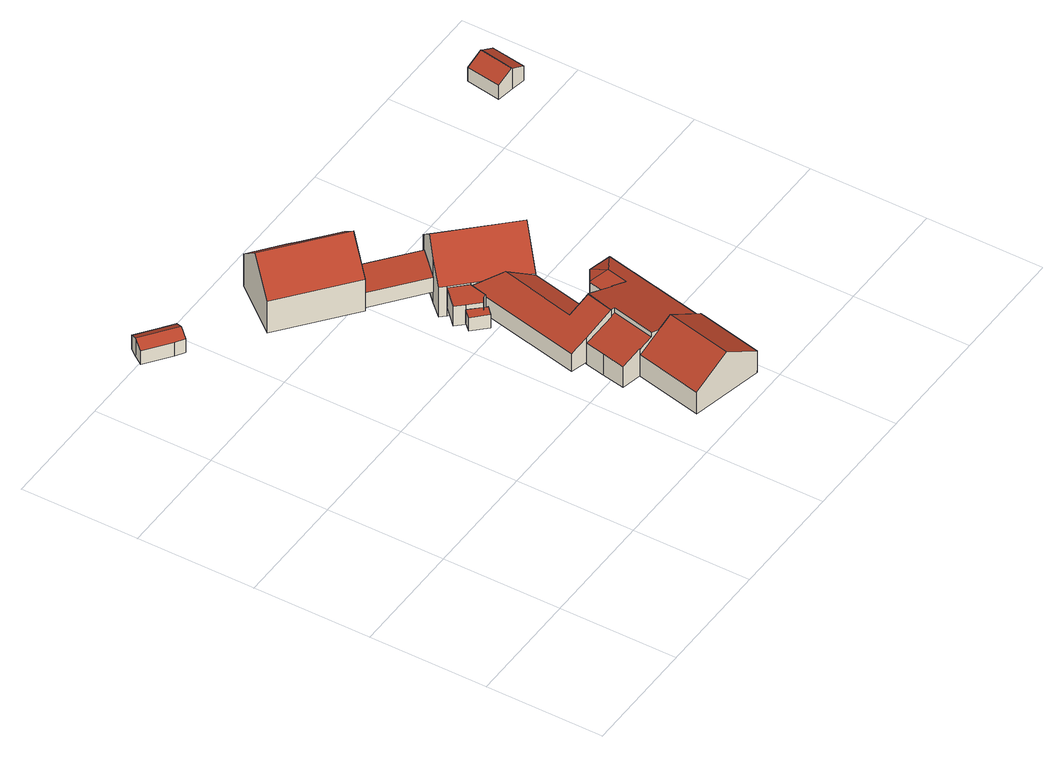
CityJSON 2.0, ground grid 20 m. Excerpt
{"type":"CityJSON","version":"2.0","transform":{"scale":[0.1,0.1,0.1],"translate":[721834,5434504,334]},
"CityObjects":{
"building1":{"type":"Building","attributes":{"Gemeindeschluessel":"09375181","HoeheDach":"350.574","HoeheGrund":"346.874","Methode":"1000","NiedrigsteTraufeDesGebaeudes":"349.543","Geometrietyp2DReferenz":"3000","measuredHeight":3.7,"function":"31001_2000","roofType":"3100","storeysAboveGround":1},"geometry":[{"type":"Solid","lod":"2","boundaries":[[[[0,1,2,3]],[[4,5,6,7]],[[8,9,10,6,5]],[[11,12,1,0]],[[7,6,10,13]],[[13,10,9,14]],[[5,2,1,12,8]],[[3,2,5,4]],[[15,8,12,11]],[[14,9,8,15]],[[15,11,0,3,4,7,13,14]]]],"semantics":{"surfaces":[{"type":"WallSurface","Flaeche":"8.029","Z_MAX":"2.700","Z_MAX_ASL":"349.574","Z_MIN":"0.000","Z_MIN_ASL":"346.874"},{"type":"WallSurface","Flaeche":"5.752","Z_MAX":"3.700","Z_MAX_ASL":"350.574","Z_MIN":"0.000","Z_MIN_ASL":"346.874"},{"type":"RoofSurface","Dachneigung":"61.319","Dachorientierung":"217.147","Flaeche":"14.717","Z_MAX":"3.700","Z_MAX_ASL":"350.574","Z_MIN":"2.688","Z_MIN_ASL":"349.562"},{"type":"WallSurface","Flaeche":"10.861","Z_MAX":"2.683","Z_MAX_ASL":"349.557","Z_MIN":"0.000","Z_MIN_ASL":"346.874"},{"type":"WallSurface","Flaeche":"4.733","Z_MAX":"2.720","Z_MAX_ASL":"349.594","Z_MIN":"0.000","Z_MIN_ASL":"346.874"},{"type":"WallSurface","Flaeche":"14.240","Z_MAX":"2.700","Z_MAX_ASL":"349.574","Z_MIN":"0.000","Z_MIN_ASL":"346.874"},{"type":"RoofSurface","Dachneigung":"61.026","Dachorientierung":"37.147","Flaeche":"14.833","Z_MAX":"3.700","Z_MAX_ASL":"350.574","Z_MIN":"2.669","Z_MIN_ASL":"349.543"},{"type":"WallSurface","Flaeche":"5.779","Z_MAX":"3.700","Z_MAX_ASL":"350.574","Z_MIN":"0.000","Z_MIN_ASL":"346.874"},{"type":"WallSurface","Flaeche":"5.860","Z_MAX":"3.700","Z_MAX_ASL":"350.574","Z_MIN":"0.000","Z_MIN_ASL":"346.874"},{"type":"WallSurface","Flaeche":"5.850","Z_MAX":"3.700","Z_MAX_ASL":"350.574","Z_MIN":"0.000","Z_MIN_ASL":"346.874"},{"type":"GroundSurface","Flaeche":"25.887","Z_MAX":"0.000","Z_MAX_ASL":"346.874","Z_MIN":"0.000","Z_MIN_ASL":"346.874"}],"values":[[0,1,2,3,4,5,6,7,8,9,10]]}}]},
"building2":{"type":"Building","attributes":{"Gemeindeschluessel":"09375181","HoeheDach":"350.870","HoeheGrund":"339.895","Methode":"2000","NiedrigsteTraufeDesGebaeudes":"346.050","Geometrietyp2DReferenz":"3000","measuredHeight":10.97,"function":"31001_1000","roofType":"3100","storeysAboveGround":2},"address":[{"Country":"Germany","Locality":"Pettendorf","ThoroughfareName":"Schönleite 1"}],"geometry":[{"type":"Solid","lod":"2","boundaries":[[[[16,17,18,19]],[[20,21,22,23,24]],[[24,23,18,17,25,26,27]],[[28,26,25,29]],[[30,31,32,33]],[[29,25,17,16]],[[20,24,27,32,31]],[[19,18,23,22]],[[22,21,30,33,28,29,16,19]],[[20,31,30,21]],[[33,32,27,26,28]]]],"semantics":{"surfaces":[{"type":"WallSurface","Flaeche":"51.294","Z_MAX":"7.473","Z_MAX_ASL":"347.368","Z_MIN":"0.000","Z_MIN_ASL":"339.895"},{"type":"WallSurface","Flaeche":"57.327","Z_MAX":"10.975","Z_MAX_ASL":"350.870","Z_MIN":"0.000","Z_MIN_ASL":"339.895"},{"type":"RoofSurface","Dachneigung":"48.531","Dachorientierung":"39.157","Flaeche":"94.083","Z_MAX":"10.975","Z_MAX_ASL":"350.870","Z_MIN":"6.161","Z_MIN_ASL":"346.056"},{"type":"WallSurface","Flaeche":"40.978","Z_MAX":"6.169","Z_MAX_ASL":"346.064","Z_MIN":"0.000","Z_MIN_ASL":"339.895"},{"type":"WallSurface","Flaeche":"92.500","Z_MAX":"6.157","Z_MAX_ASL":"346.052","Z_MIN":"0.000","Z_MIN_ASL":"339.895"},{"type":"WallSurface","Flaeche":"14.477","Z_MAX":"7.473","Z_MAX_ASL":"347.368","Z_MIN":"0.000","Z_MIN_ASL":"339.895"},{"type":"RoofSurface","Dachneigung":"48.542","Dachorientierung":"219.157","Flaeche":"109.344","Z_MAX":"10.975","Z_MAX_ASL":"350.870","Z_MIN":"6.155","Z_MIN_ASL":"346.050"},{"type":"WallSurface","Flaeche":"16.793","Z_MAX":"9.242","Z_MAX_ASL":"349.137","Z_MIN":"0.000","Z_MIN_ASL":"339.895"},{"type":"GroundSurface","Flaeche":"152.445","Z_MAX":"0.000","Z_MAX_ASL":"339.895","Z_MIN":"0.000","Z_MIN_ASL":"339.895"},{"type":"WallSurface","Flaeche":"9.225","Z_MAX":"7.361","Z_MAX_ASL":"347.256","Z_MIN":"0.000","Z_MIN_ASL":"339.895"},{"type":"WallSurface","Flaeche":"93.332","Z_MAX":"10.975","Z_MAX_ASL":"350.870","Z_MIN":"0.000","Z_MIN_ASL":"339.895"}],"values":[[0,1,2,3,4,5,6,7,8,9,10]]}}]},
"building3":{"type":"Building","attributes":{"Gemeindeschluessel":"09375181","HoeheDach":"341.677","HoeheGrund":"339.140","Methode":"3100","NiedrigsteTraufeDesGebaeudes":"341.677","Geometrietyp2DReferenz":"3000","measuredHeight":2.54,"function":"31001_2000","roofType":"1000"},"geometry":[{"type":"Solid","lod":"2","boundaries":[[[[34,35,36,37]],[[38,37,36,39,40]],[[41,42,40,39]],[[42,41,35,34,43]],[[43,34,37,38]],[[35,41,39,36]],[[42,43,38,40]]]],"semantics":{"surfaces":[{"type":"WallSurface","Flaeche":"1.473","Z_MAX":"2.537","Z_MAX_ASL":"341.677","Z_MIN":"0.000","Z_MIN_ASL":"339.140"},{"type":"GroundSurface","Flaeche":"5.891","Z_MAX":"0.000","Z_MAX_ASL":"339.140","Z_MIN":"0.000","Z_MIN_ASL":"339.140"},{"type":"WallSurface","Flaeche":"8.282","Z_MAX":"2.537","Z_MAX_ASL":"341.677","Z_MIN":"0.000","Z_MIN_ASL":"339.140"},{"type":"RoofSurface","Dachneigung":"90.000","Dachorientierung":"-1.000","Flaeche":"5.891","Z_MAX":"2.537","Z_MAX_ASL":"341.677","Z_MIN":"2.537","Z_MIN_ASL":"341.677"},{"type":"WallSurface","Flaeche":"6.807","Z_MAX":"2.537","Z_MAX_ASL":"341.677","Z_MIN":"0.000","Z_MIN_ASL":"339.140"},{"type":"WallSurface","Flaeche":"4.584","Z_MAX":"2.537","Z_MAX_ASL":"341.677","Z_MIN":"0.000","Z_MIN_ASL":"339.140"},{"type":"WallSurface","Flaeche":"4.583","Z_MAX":"2.537","Z_MAX_ASL":"341.677","Z_MIN":"0.000","Z_MIN_ASL":"339.140"}],"values":[[0,1,2,3,4,5,6]]}}]},
"building4":{"type":"Building","attributes":{"Gemeindeschluessel":"09375181","HoeheDach":"342.559","HoeheGrund":"338.765","Methode":"1000","NiedrigsteTraufeDesGebaeudes":"342.559","Geometrietyp2DReferenz":"3000","measuredHeight":3.79,"function":"31001_2000","roofType":"1000"},"geometry":[{"type":"Solid","lod":"2","boundaries":[[[[44,45,46,47]],[[48,49,50,51]],[[52,53,54,55]],[[55,54,45,44]],[[47,46,49,48]],[[51,56,52,55,44,47,48]],[[49,46,45,54,53,57,50]],[[51,50,57,56]],[[56,57,53,52]]]],"semantics":{"surfaces":[{"type":"WallSurface","Flaeche":"4.536","Z_MAX":"3.794","Z_MAX_ASL":"342.559","Z_MIN":"0.000","Z_MIN_ASL":"338.765"},{"type":"WallSurface","Flaeche":"7.229","Z_MAX":"3.794","Z_MAX_ASL":"342.559","Z_MIN":"0.000","Z_MIN_ASL":"338.765"},{"type":"WallSurface","Flaeche":"12.166","Z_MAX":"3.794","Z_MAX_ASL":"342.559","Z_MIN":"0.000","Z_MIN_ASL":"338.765"},{"type":"WallSurface","Flaeche":"2.294","Z_MAX":"3.794","Z_MAX_ASL":"342.559","Z_MIN":"0.000","Z_MIN_ASL":"338.765"},{"type":"WallSurface","Flaeche":"10.180","Z_MAX":"3.794","Z_MAX_ASL":"342.559","Z_MIN":"0.000","Z_MIN_ASL":"338.765"},{"type":"GroundSurface","Flaeche":"19.263","Z_MAX":"0.000","Z_MAX_ASL":"338.765","Z_MIN":"0.000","Z_MIN_ASL":"338.765"},{"type":"RoofSurface","Dachneigung":"90.000","Dachorientierung":"-1.000","Flaeche":"19.263","Z_MAX":"3.794","Z_MAX_ASL":"342.559","Z_MIN":"3.794","Z_MIN_ASL":"342.559"},{"type":"WallSurface","Flaeche":"16.173","Z_MAX":"3.794","Z_MAX_ASL":"342.559","Z_MIN":"0.000","Z_MIN_ASL":"338.765"},{"type":"WallSurface","Flaeche":"13.274","Z_MAX":"3.794","Z_MAX_ASL":"342.559","Z_MIN":"0.000","Z_MIN_ASL":"338.765"}],"values":[[0,1,2,3,4,5,6,7,8]]}}]},
"building5":{"type":"Building","attributes":{"Gemeindeschluessel":"09375181","HoeheDach":"345.684","HoeheGrund":"338.765","Methode":"2000","NiedrigsteTraufeDesGebaeudes":"342.341","Geometrietyp2DReferenz":"3000","measuredHeight":6.92,"function":"31001_2000","roofType":"2100"},"geometry":[{"type":"Solid","lod":"2","boundaries":[[[[58,59,60,61]],[[62,63,64,65,66,61,60,67]],[[62,55,68,63]],[[55,62,67,52]],[[69,58,66,65,70]],[[71,52,67,60,59]],[[61,66,58]],[[72,64,63,68]],[[71,59,58,69]],[[55,52,71,69,70,72,68]],[[70,65,64,72]]]],"semantics":{"surfaces":[{"type":"RoofSurface","Dachneigung":"67.644","Dachorientierung":"102.566","Flaeche":"48.412","Z_MAX":"5.368","Z_MAX_ASL":"344.133","Z_MIN":"3.818","Z_MIN_ASL":"342.583"},{"type":"RoofSurface","Dachneigung":"67.633","Dachorientierung":"282.602","Flaeche":"110.813","Z_MAX":"6.919","Z_MAX_ASL":"345.684","Z_MIN":"3.576","Z_MIN_ASL":"342.341"},{"type":"WallSurface","Flaeche":"63.121","Z_MAX":"3.576","Z_MAX_ASL":"342.341","Z_MIN":"0.000","Z_MIN_ASL":"338.765"},{"type":"WallSurface","Flaeche":"11.467","Z_MAX":"3.576","Z_MAX_ASL":"342.341","Z_MIN":"0.000","Z_MIN_ASL":"338.765"},{"type":"WallSurface","Flaeche":"33.192","Z_MAX":"6.919","Z_MAX_ASL":"345.684","Z_MIN":"0.000","Z_MIN_ASL":"338.765"},{"type":"WallSurface","Flaeche":"43.793","Z_MAX":"5.365","Z_MAX_ASL":"344.130","Z_MIN":"0.000","Z_MIN_ASL":"338.765"},{"type":"WallSurface","Flaeche":"5.836","Z_MAX":"6.919","Z_MAX_ASL":"345.684","Z_MIN":"3.818","Z_MIN_ASL":"342.583"},{"type":"WallSurface","Flaeche":"12.211","Z_MAX":"4.780","Z_MAX_ASL":"343.545","Z_MIN":"0.000","Z_MIN_ASL":"338.765"},{"type":"WallSurface","Flaeche":"41.083","Z_MAX":"3.835","Z_MAX_ASL":"342.600","Z_MIN":"0.000","Z_MIN_ASL":"338.765"},{"type":"GroundSurface","Flaeche":"147.247","Z_MAX":"0.000","Z_MAX_ASL":"338.765","Z_MIN":"0.000","Z_MIN_ASL":"338.765"},{"type":"WallSurface","Flaeche":"30.114","Z_MAX":"6.904","Z_MAX_ASL":"345.669","Z_MIN":"0.000","Z_MIN_ASL":"338.765"}],"values":[[0,1,2,3,4,5,6,7,8,9,10]]}}]},
"building6":{"type":"Building","attributes":{"Gemeindeschluessel":"09375181","HoeheDach":"346.582","HoeheGrund":"338.493","Methode":"2000","NiedrigsteTraufeDesGebaeudes":"342.029","Geometrietyp2DReferenz":"3000","measuredHeight":8.09,"function":"31001_2000","roofType":"3100"},"geometry":[{"type":"Solid","lod":"2","boundaries":[[[[73,74,75,76,77,78]],[[75,74,79,80,81,82,83,84,85,86,87]],[[78,77,88,89]],[[90,91,74,73]],[[92,93,94,95]],[[96,97,98,92,95,99,100,101,102,90,73,78,89]],[[103,104,105,106,107,108,94,93,109]],[[110,111,112,113,87]],[[80,79,114,115,116]],[[116,81,80]],[[105,86,85,106]],[[110,87,86,105,104]],[[106,85,84,107]],[[97,103,109,98]],[[97,96,111,110,104,103]],[[79,74,91,117]],[[88,77,76,113,112]],[[96,89,88,112,111]],[[100,83,82,101]],[[100,99,108,107,84,83]],[[102,101,82,81,116,115]],[[95,94,108,99]],[[79,117,114]],[[98,109,93,92]],[[75,87,113,76]],[[90,102,115,114,117,91]]]],"semantics":{"surfaces":[{"type":"WallSurface","Flaeche":"70.728","Z_MAX":"4.189","Z_MAX_ASL":"342.682","Z_MIN":"0.000","Z_MIN_ASL":"338.493"},{"type":"RoofSurface","Dachneigung":"70.888","Dachorientierung":"102.463","Flaeche":"152.578","Z_MAX":"7.356","Z_MAX_ASL":"345.849","Z_MIN":"3.554","Z_MIN_ASL":"342.047"},{"type":"WallSurface","Flaeche":"44.221","Z_MAX":"4.189","Z_MAX_ASL":"342.682","Z_MIN":"0.000","Z_MIN_ASL":"338.493"},{"type":"WallSurface","Flaeche":"14.294","Z_MAX":"3.556","Z_MAX_ASL":"342.049","Z_MIN":"0.000","Z_MIN_ASL":"338.493"},{"type":"WallSurface","Flaeche":"14.282","Z_MAX":"4.089","Z_MAX_ASL":"342.582","Z_MIN":"0.000","Z_MIN_ASL":"338.493"},{"type":"GroundSurface","Flaeche":"355.467","Z_MAX":"0.000","Z_MAX_ASL":"338.493","Z_MIN":"0.000","Z_MIN_ASL":"338.493"},{"type":"RoofSurface","Dachneigung":"70.380","Dachorientierung":"282.490","Flaeche":"46.744","Z_MAX":"6.187","Z_MAX_ASL":"344.680","Z_MIN":"4.086","Z_MIN_ASL":"342.579"},{"type":"RoofSurface","Dachneigung":"58.201","Dachorientierung":"282.473","Flaeche":"85.615","Z_MAX":"8.089","Z_MAX_ASL":"346.582","Z_MIN":"4.180","Z_MIN_ASL":"342.673"},{"type":"RoofSurface","Dachneigung":"70.872","Dachorientierung":"282.420","Flaeche":"13.267","Z_MAX":"4.588","Z_MAX_ASL":"343.081","Z_MIN":"3.536","Z_MIN_ASL":"342.029"},{"type":"WallSurface","Flaeche":"3.153","Z_MAX":"5.634","Z_MAX_ASL":"344.127","Z_MIN":"3.542","Z_MIN_ASL":"342.035"},{"type":"WallSurface","Flaeche":"6.858","Z_MAX":"7.098","Z_MAX_ASL":"345.591","Z_MIN":"6.187","Z_MIN_ASL":"344.680"},{"type":"WallSurface","Flaeche":"3.119","Z_MAX":"7.098","Z_MAX_ASL":"345.591","Z_MIN":"4.180","Z_MIN_ASL":"342.673"},{"type":"WallSurface","Flaeche":"0.865","Z_MAX":"7.356","Z_MAX_ASL":"345.849","Z_MIN":"5.924","Z_MIN_ASL":"344.417"},{"type":"WallSurface","Flaeche":"16.589","Z_MAX":"5.348","Z_MAX_ASL":"343.841","Z_MIN":"0.000","Z_MIN_ASL":"338.493"},{"type":"WallSurface","Flaeche":"48.850","Z_MAX":"5.348","Z_MAX_ASL":"343.841","Z_MIN":"0.000","Z_MIN_ASL":"338.493"},{"type":"RoofSurface","Dachneigung":"69.217","Dachorientierung":"12.963","Flaeche":"5.913","Z_MAX":"4.587","Z_MAX_ASL":"343.080","Z_MIN":"3.554","Z_MIN_ASL":"342.047"},{"type":"RoofSurface","Dachneigung":"58.200","Dachorientierung":"102.413","Flaeche":"85.822","Z_MAX":"8.089","Z_MAX_ASL":"346.582","Z_MIN":"4.176","Z_MIN_ASL":"342.669"},{"type":"WallSurface","Flaeche":"77.209","Z_MAX":"8.089","Z_MAX_ASL":"346.582","Z_MIN":"0.000","Z_MIN_ASL":"338.493"},{"type":"WallSurface","Flaeche":"31.903","Z_MAX":"7.340","Z_MAX_ASL":"345.833","Z_MIN":"0.000","Z_MIN_ASL":"338.493"},{"type":"WallSurface","Flaeche":"35.218","Z_MAX":"7.356","Z_MAX_ASL":"345.849","Z_MIN":"0.000","Z_MIN_ASL":"338.493"},{"type":"WallSurface","Flaeche":"15.952","Z_MAX":"5.634","Z_MAX_ASL":"344.127","Z_MIN":"0.000","Z_MIN_ASL":"338.493"},{"type":"WallSurface","Flaeche":"25.801","Z_MAX":"5.924","Z_MAX_ASL":"344.417","Z_MIN":"0.000","Z_MIN_ASL":"338.493"},{"type":"RoofSurface","Dachneigung":"69.161","Dachorientierung":"327.864","Flaeche":"3.731","Z_MAX":"4.587","Z_MAX_ASL":"343.080","Z_MIN":"3.569","Z_MIN_ASL":"342.062"},{"type":"WallSurface","Flaeche":"16.326","Z_MAX":"4.096","Z_MAX_ASL":"342.589","Z_MIN":"0.000","Z_MIN_ASL":"338.493"},{"type":"WallSurface","Flaeche":"12.242","Z_MAX":"8.085","Z_MAX_ASL":"346.578","Z_MIN":"3.558","Z_MIN_ASL":"342.051"},{"type":"WallSurface","Flaeche":"9.959","Z_MAX":"3.569","Z_MAX_ASL":"342.062","Z_MIN":"0.000","Z_MIN_ASL":"338.493"}],"values":[[0,1,2,3,4,5,6,7,8,9,10,11,12,13,14,15,16,17,18,19,20,21,22,23,24,25]]}}]},
"building7":{"type":"Building","attributes":{"Gemeindeschluessel":"09375181","HoeheDach":"342.140","HoeheGrund":"339.240","Methode":"2000","NiedrigsteTraufeDesGebaeudes":"342.140","Geometrietyp2DReferenz":"3000","measuredHeight":2.9,"function":"31001_2000","roofType":"1000","storeysAboveGround":1},"geometry":[{"type":"Solid","lod":"2","boundaries":[[[[118,119,120,121]],[[122,123,124,125]],[[122,119,118,123]],[[120,125,124,121]],[[121,124,123,118]],[[119,122,125,120]]]],"semantics":{"surfaces":[{"type":"GroundSurface","Flaeche":"68.139","Z_MAX":"0.000","Z_MAX_ASL":"339.240","Z_MIN":"0.000","Z_MIN_ASL":"339.240"},{"type":"RoofSurface","Dachneigung":"90.000","Dachorientierung":"-1.000","Flaeche":"68.139","Z_MAX":"2.900","Z_MAX_ASL":"342.140","Z_MIN":"2.900","Z_MIN_ASL":"342.140"},{"type":"WallSurface","Flaeche":"33.580","Z_MAX":"2.900","Z_MAX_ASL":"342.140","Z_MIN":"0.000","Z_MIN_ASL":"339.240"},{"type":"WallSurface","Flaeche":"31.879","Z_MAX":"2.900","Z_MAX_ASL":"342.140","Z_MIN":"0.000","Z_MIN_ASL":"339.240"},{"type":"WallSurface","Flaeche":"17.556","Z_MAX":"2.900","Z_MAX_ASL":"342.140","Z_MIN":"0.000","Z_MIN_ASL":"339.240"},{"type":"WallSurface","Flaeche":"17.542","Z_MAX":"2.900","Z_MAX_ASL":"342.140","Z_MIN":"0.000","Z_MIN_ASL":"339.240"}],"values":[[0,1,2,3,4,5]]}}]},
"building8":{"type":"Building","attributes":{"Gemeindeschluessel":"09375181","HoeheDach":"348.270","HoeheGrund":"337.096","Methode":"2000","NiedrigsteTraufeDesGebaeudes":"342.876","Geometrietyp2DReferenz":"3000","measuredHeight":11.17,"function":"31001_1000","roofType":"3100"},"address":[{"Country":"Germany","Locality":"Pettendorf","ThoroughfareName":"Zur Alten Mühle 20"}],"geometry":[{"type":"Solid","lod":"2","boundaries":[[[[126,127,128,129]],[[128,127,130,131,132,133,134]],[[135,134,133,136]],[[129,128,134,135]],[[136,133,132,137,138]],[[139,140,131,130,141]],[[142,143,140,139]],[[138,137,143,142]],[[141,130,127,126]],[[131,140,143,137,132]],[[136,138,142,139,141,126,129,135]]]],"semantics":{"surfaces":[{"type":"WallSurface","Flaeche":"20.327","Z_MAX":"5.815","Z_MAX_ASL":"342.911","Z_MIN":"0.000","Z_MIN_ASL":"337.096"},{"type":"RoofSurface","Dachneigung":"47.128","Dachorientierung":"225.793","Flaeche":"113.978","Z_MAX":"11.174","Z_MAX_ASL":"348.270","Z_MIN":"5.780","Z_MIN_ASL":"342.876"},{"type":"WallSurface","Flaeche":"23.104","Z_MAX":"8.735","Z_MAX_ASL":"345.831","Z_MIN":"0.000","Z_MIN_ASL":"337.096"},{"type":"WallSurface","Flaeche":"7.130","Z_MAX":"5.815","Z_MAX_ASL":"342.911","Z_MIN":"0.000","Z_MIN_ASL":"337.096"},{"type":"WallSurface","Flaeche":"58.955","Z_MAX":"11.174","Z_MAX_ASL":"348.270","Z_MIN":"0.000","Z_MIN_ASL":"337.096"},{"type":"WallSurface","Flaeche":"88.615","Z_MAX":"11.174","Z_MAX_ASL":"348.270","Z_MIN":"0.000","Z_MIN_ASL":"337.096"},{"type":"WallSurface","Flaeche":"104.853","Z_MAX":"7.256","Z_MAX_ASL":"344.352","Z_MIN":"0.000","Z_MIN_ASL":"337.096"},{"type":"WallSurface","Flaeche":"6.105","Z_MAX":"7.999","Z_MAX_ASL":"345.095","Z_MIN":"0.000","Z_MIN_ASL":"337.096"},{"type":"WallSurface","Flaeche":"56.047","Z_MAX":"5.805","Z_MAX_ASL":"342.901","Z_MIN":"0.000","Z_MIN_ASL":"337.096"},{"type":"RoofSurface","Dachneigung":"47.129","Dachorientierung":"45.792","Flaeche":"84.245","Z_MAX":"11.174","Z_MAX_ASL":"348.270","Z_MIN":"7.187","Z_MIN_ASL":"344.283"},{"type":"GroundSurface","Flaeche":"145.274","Z_MAX":"0.000","Z_MAX_ASL":"337.096","Z_MIN":"0.000","Z_MIN_ASL":"337.096"}],"values":[[0,1,2,3,4,5,6,7,8,9,10]]}}]},
"building9":{"type":"Building","attributes":{"Gemeindeschluessel":"09375181","HoeheDach":"338.940","HoeheGrund":"334.710","Methode":"2000","NiedrigsteTraufeDesGebaeudes":"337.398","Geometrietyp2DReferenz":"3000","measuredHeight":4.23,"function":"31001_2000","roofType":"3100"},"geometry":[{"type":"Solid","lod":"2","boundaries":[[[[144,145,146,147,148]],[[144,148,149,150]],[[149,151,152,153,150]],[[151,147,146,152]],[[150,153,145,144]],[[152,146,145,153]],[[148,147,151,149]]]],"semantics":{"surfaces":[{"type":"WallSurface","Flaeche":"10.392","Z_MAX":"4.230","Z_MAX_ASL":"338.940","Z_MIN":"0.000","Z_MIN_ASL":"334.710"},{"type":"GroundSurface","Flaeche":"17.845","Z_MAX":"0.000","Z_MAX_ASL":"334.710","Z_MIN":"0.000","Z_MIN_ASL":"334.710"},{"type":"WallSurface","Flaeche":"10.517","Z_MAX":"4.230","Z_MAX_ASL":"338.940","Z_MIN":"0.000","Z_MIN_ASL":"334.710"},{"type":"RoofSurface","Dachneigung":"60.985","Dachorientierung":"99.110","Flaeche":"1.357","Z_MAX":"4.230","Z_MAX_ASL":"338.940","Z_MIN":"4.112","Z_MIN_ASL":"338.822"},{"type":"WallSurface","Flaeche":"16.098","Z_MAX":"2.688","Z_MAX_ASL":"337.398","Z_MIN":"0.000","Z_MIN_ASL":"334.710"},{"type":"RoofSurface","Dachneigung":"61.010","Dachorientierung":"279.118","Flaeche":"19.044","Z_MAX":"4.230","Z_MAX_ASL":"338.940","Z_MIN":"2.688","Z_MIN_ASL":"337.398"},{"type":"WallSurface","Flaeche":"24.649","Z_MAX":"4.128","Z_MAX_ASL":"338.838","Z_MIN":"0.000","Z_MIN_ASL":"334.710"}],"values":[[0,1,2,3,4,5,6]]}}]},
"building10":{"type":"Building","attributes":{"Gemeindeschluessel":"09375181","HoeheDach":"338.823","HoeheGrund":"334.690","Methode":"2000","NiedrigsteTraufeDesGebaeudes":"337.514","Geometrietyp2DReferenz":"3000","measuredHeight":4.13,"function":"51009_1610","roofType":"2100"},"geometry":[{"type":"Solid","lod":"2","boundaries":[[[[148,147,154,155]],[[156,154,147,151]],[[157,156,151,149]],[[149,151,147,148]],[[155,154,156,157]],[[149,148,155,157]]]],"semantics":{"surfaces":[{"type":"WallSurface","Flaeche":"8.551","Z_MAX":"4.133","Z_MAX_ASL":"338.823","Z_MIN":"0.000","Z_MIN_ASL":"334.690"},{"type":"RoofSurface","Dachneigung":"61.965","Dachorientierung":"98.827","Flaeche":"16.613","Z_MAX":"4.133","Z_MAX_ASL":"338.823","Z_MIN":"2.824","Z_MIN_ASL":"337.514"},{"type":"WallSurface","Flaeche":"8.519","Z_MAX":"4.133","Z_MAX_ASL":"338.823","Z_MIN":"0.000","Z_MIN_ASL":"334.690"},{"type":"WallSurface","Flaeche":"24.727","Z_MAX":"4.133","Z_MAX_ASL":"338.823","Z_MIN":"0.000","Z_MIN_ASL":"334.690"},{"type":"WallSurface","Flaeche":"16.890","Z_MAX":"2.830","Z_MAX_ASL":"337.520","Z_MIN":"0.000","Z_MIN_ASL":"334.690"},{"type":"GroundSurface","Flaeche":"14.664","Z_MAX":"0.000","Z_MAX_ASL":"334.690","Z_MIN":"0.000","Z_MIN_ASL":"334.690"}],"values":[[0,1,2,3,4,5]]}}]}
},
"vertices":[
[63,731,129],[63,731,155],[86,713,156],[86,713,129],[75,698,129],[75,698,166],[65,684,156],[65,684,129],[19,741,166],[8,726,156],[50,694,156],[30,755,129],[30,755,156],[50,694,129],[8,726,129],[19,741,129],
[352,670,59],[352,670,134],[406,626,134],[406,626,59],[355,564,133],[355,564,59],[393,611,59],[393,611,151],[381,595,169],[350,691,121],[298,732,121],[264,690,169],[298,732,59],[350,691,59],[346,553,59],[346,553,121],[230,648,121],[230,648,59],
[428,401,77],[433,396,77],[433,396,51],[428,401,51],[410,420,51],[420,384,51],[397,407,51],[420,384,77],[397,407,77],[410,420,77],
[438,407,48],[438,407,86],[428,401,86],[428,401,48],[410,420,48],[410,420,86],[397,434,86],[397,434,48],[451,438,48],[451,438,86],[444,407,86],[444,407,48],[427,463,48],[427,463,86],
[496,264,86],[519,369,86],[488,401,101],[459,272,101],[444,407,83],[406,235,83],[434,228,95],[485,217,117],[496,264,117],[451,438,83],[406,235,48],[496,264,48],[485,217,48],[519,369,48],[434,228,48],
[616,303,45],[616,303,80],[576,121,81],[576,121,87],[574,111,87],[574,111,45],[581,283,91],[573,247,91],[544,254,101],[544,253,101],[496,264,118],[485,218,118],[492,216,116],[476,142,116],[491,139,111],[551,8,87],[551,8,45],[577,312,45],[577,312,80],[427,194,45],[427,194,86],[434,228,86],[434,228,45],[428,34,45],[453,148,45],[419,155,45],[485,217,45],[496,264,45],[544,253,45],[553,297,45],[453,148,98],[453,147,98],[476,142,107],[492,216,107],[485,218,104],[485,217,104],[419,155,86],[453,147,87],[428,34,87],[489,21,126],[514,134,126],[554,298,81],[553,297,80],[544,254,80],[576,312,81],
[393,611,52],[483,538,52],[440,495,52],[355,564,52],[483,538,81],[393,611,81],[355,564,81],[440,495,81],
[451,438,31],[451,438,89],[427,463,89],[427,463,31],[519,369,89],[560,410,143],[459,513,143],[440,495,118],[418,472,89],[418,472,31],[440,495,31],[483,538,111],[483,538,31],[590,440,31],[590,440,103],[519,369,31],[489,543,31],[489,543,104],
[895,723,7],[895,723,34],[923,719,49],[925,718,48],[925,718,7],[915,659,7],[886,664,7],[915,659,48],[913,659,49],[886,664,34],
[949,714,35],[949,714,7],[940,655,35],[940,655,7]
]}
